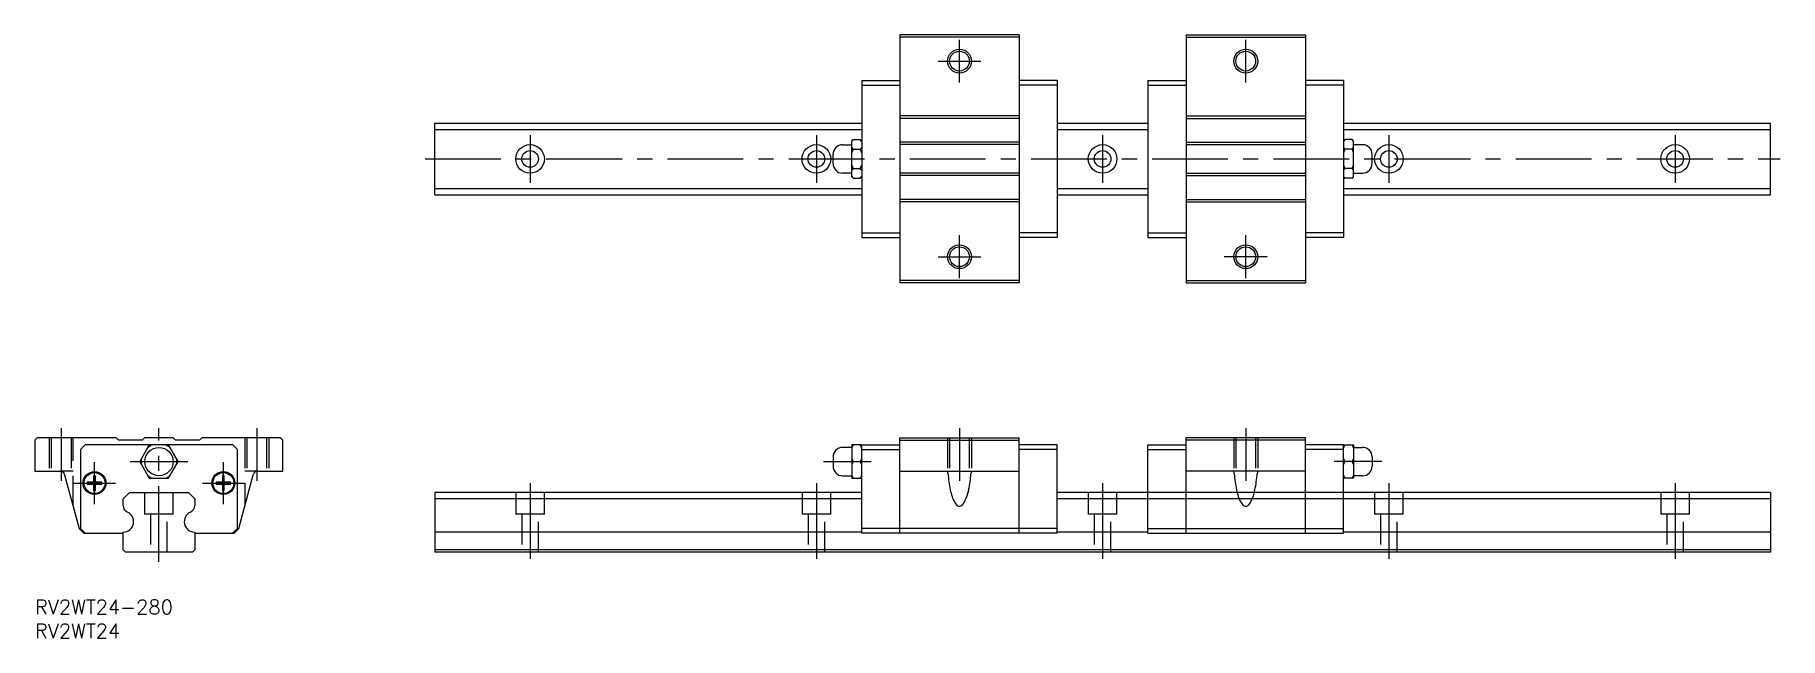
# Model space of a CAD drawing. Extents: x 0 to 366, y -8 to 118.
import ezdxf

# ---------------------------------------------------------------- set-up
doc = ezdxf.new("R2010")
doc.units = 0
doc.header["$LTSCALE"] = 0.5
doc.linetypes.add('CENTER', pattern=[50.8, 31.75, -6.35, 6.35, -6.35])
doc.linetypes.add('DASHED', pattern=[19.05, 12.7, -6.35])
for name, color, linetype in [('MSM_CENTER', 1, 'CENTER'), ('MSM_CONTINUOUS', 7, 'CONTINUOUS'), ('MSM_DASHED', 4, 'DASHED'), ('MSM_NARROW', 5, 'CONTINUOUS'), ('MSM_PART_NUMBER', 7, 'CONTINUOUS')]:
    doc.layers.add(name, color=color, linetype=linetype)
doc.styles.get("Standard").update_dxf_attribs({"font": 'txt.shx', "height": 2, "bigfont": 'bigfont.shx'})

# ---------------------------------------------------------------- blocks, each defined once
blk = doc.blocks.new('*U52')
at = {"layer": 'MSM_PART_NUMBER'}
blk.add_text('RV2WT24-280', height=3, dxfattribs=at).set_placement((0, -3))
blk = doc.blocks.new('*U53')
at = {"layer": 'MSM_PART_NUMBER'}
blk.add_text('RV2WT24', height=3, dxfattribs=at).set_placement((0, -8))

msp = doc.modelspace()

# ---------------------------------------------------------------- linework, layer by layer
at = {"layer": 'MSM_CENTER'}
for p, q in [((193.79, 108.45), (193.79, 117.45)), ((253.79, 108.45), (253.79, 117.45)), ((189.29, 112.95), (198.29, 112.95)), ((103.79, 97.45), (103.79, 87.45)), ((163.79, 97.45), (163.79, 87.45)), ((223.79, 97.45), (223.79, 87.45)), ((283.79, 97.45), (283.79, 87.45)), ((343.79, 97.45), (343.79, 87.45)), ((81.79, 92.45), (365.79, 92.45)), ((193.79, 67.45), (193.79, 76.45)), ((253.79, 67.45), (253.79, 76.45)), ((189.29, 71.95), (198.29, 71.95)), ((258.29, 71.95), (249.29, 71.95)), ((5.5, 36), (5.5, 25)), ((26, 8), (26, 36)), ((46.5, 36), (46.5, 25)), ((193.79, 36), (193.79, 25)), ((253.79, 36), (253.79, 25)), ((12.5, 20.1), (12.5, 28.9)), ((19.96, 29), (32.04, 29)), ((39.5, 20.1), (39.5, 28.9)), ((165.29, 29), (175.29, 29)), ((282.29, 29), (272.29, 29)), ((8.1, 24.5), (16.9, 24.5)), ((35.1, 24.5), (43.9, 24.5)), ((103.79, 24.5), (103.79, 8)), ((163.79, 24.5), (163.79, 8)), ((223.79, 24.5), (223.79, 8)), ((283.79, 24.5), (283.79, 8)), ((343.79, 24.5), (343.79, 8))]:
    msp.add_line(p, q, dxfattribs=at)
at = {"layer": 'MSM_CONTINUOUS'}
for p, q in [((206.29, 118.45), (181.29, 118.45)), ((181.29, 118.45), (181.29, 66.45)), ((206.29, 117.95), (181.29, 117.95)), ((206.29, 118.45), (206.29, 66.45)), ((241.29, 118.45), (241.29, 66.45)), ((241.29, 118.45), (266.29, 118.45)), ((241.29, 117.95), (266.29, 117.95)), ((266.29, 118.45), (266.29, 66.45)), ((173.29, 108.9), (173.29, 76)), ((173.29, 108.9), (181.29, 108.9)), ((173.29, 107.91), (181.29, 107.91)), ((214.29, 108.9), (206.29, 108.9)), ((214.29, 107.91), (206.29, 107.91)), ((214.29, 108.9), (214.29, 76)), ((233.29, 108.9), (241.29, 108.9)), ((233.29, 108.9), (233.29, 76)), ((233.29, 107.91), (241.29, 107.91)), ((274.29, 108.9), (266.29, 108.9)), ((274.29, 107.91), (266.29, 107.91)), ((274.29, 108.9), (274.29, 76)), ((83.79, 99.95), (173.29, 99.95)), ((83.79, 84.95), (83.79, 99.95)), ((206.29, 101.45), (181.29, 101.45)), ((206.29, 100.95), (181.29, 100.95)), ((214.29, 99.95), (233.29, 99.95)), ((241.29, 101.45), (266.29, 101.45)), ((241.29, 100.95), (266.29, 100.95)), ((274.29, 99.95), (363.79, 99.95)), ((363.79, 84.95), (363.79, 99.95)), ((83.79, 98.64), (173.29, 98.64)), ((169.29, 95.42), (171.22, 95.42)), ((171.22, 96.19), (171.51, 96.49)), ((171.22, 88.71), (171.22, 96.19)), ((171.51, 96.49), (172.97, 96.49)), ((172.97, 96.49), (173.29, 96.17)), ((206.29, 95.95), (181.29, 95.95)), ((206.29, 95.45), (181.29, 95.45)), ((214.29, 98.64), (233.29, 98.64)), ((241.29, 95.95), (266.29, 95.95)), ((241.29, 95.45), (266.29, 95.45)), ((274.29, 98.64), (363.79, 98.64)), ((274.6, 96.49), (274.29, 96.17)), ((276.06, 96.49), (274.6, 96.49)), ((276.36, 96.19), (276.06, 96.49)), ((276.36, 88.71), (276.36, 96.19)), ((278.29, 95.42), (276.36, 95.42)), ((167.29, 91.48), (167.29, 93.42)), ((171.51, 94.47), (172.97, 94.47)), ((276.06, 94.47), (274.6, 94.47)), ((280.29, 91.48), (280.29, 93.42)), ((171.22, 89.48), (169.29, 89.48)), ((171.51, 88.41), (171.22, 88.71)), ((171.51, 90.43), (172.97, 90.43)), ((171.51, 88.41), (172.97, 88.41)), ((173.29, 88.73), (172.97, 88.41)), ((206.29, 89.45), (181.29, 89.45)), ((206.29, 88.95), (181.29, 88.95)), ((241.29, 89.45), (266.29, 89.45)), ((241.29, 88.95), (266.29, 88.95)), ((274.29, 88.73), (274.6, 88.41)), ((276.06, 90.43), (274.6, 90.43)), ((276.06, 88.41), (274.6, 88.41)), ((276.06, 88.41), (276.36, 88.71)), ((276.36, 89.48), (278.29, 89.48)), ((83.79, 86.26), (173.29, 86.26)), ((83.79, 84.95), (173.29, 84.95)), ((214.29, 86.26), (233.29, 86.26)), ((214.29, 84.95), (233.29, 84.95)), ((274.29, 86.26), (363.79, 86.26)), ((274.29, 84.95), (363.79, 84.95)), ((206.29, 83.95), (181.29, 83.95)), ((206.29, 83.45), (181.29, 83.45)), ((241.29, 83.95), (266.29, 83.95)), ((241.29, 83.45), (266.29, 83.45)), ((173.29, 76.99), (181.29, 76.99)), ((214.29, 76.99), (206.29, 76.99)), ((233.29, 76.99), (241.29, 76.99)), ((274.29, 76.99), (266.29, 76.99)), ((173.29, 76), (181.29, 76)), ((214.29, 76), (206.29, 76)), ((233.29, 76), (241.29, 76)), ((274.29, 76), (266.29, 76)), ((206.29, 66.95), (181.29, 66.95)), ((206.29, 66.45), (181.29, 66.45)), ((241.29, 66.95), (266.29, 66.95)), ((241.29, 66.45), (266.29, 66.45)), ((0, 33.5), (0.5, 34)), ((0, 33.5), (0, 27)), ((17, 34), (0.5, 34)), ((17.5, 33.5), (17, 34)), ((22.5, 33.5), (17.5, 33.5)), ((23, 34), (22.5, 33.5)), ((29, 34), (23, 34)), ((29.5, 33.5), (29, 34)), ((34.5, 33.5), (29.5, 33.5)), ((35, 34), (34.5, 33.5)), ((51.5, 34), (35, 34)), ((51.5, 34), (52, 33.5)), ((52, 27), (52, 33.5)), ((181.29, 14), (181.29, 34)), ((181.29, 34), (206.29, 34)), ((181.29, 33.5), (206.29, 33.5)), ((206.29, 14), (206.29, 34)), ((241.29, 14), (241.29, 34)), ((266.29, 34), (241.29, 34)), ((266.29, 33.5), (241.29, 33.5)), ((266.29, 14), (266.29, 34)), ((10.54, 32.5), (9.55, 31.51)), ((9.55, 31.51), (9.55, 15)), ((23.97, 32.5), (10.54, 32.5)), ((23.98, 32.5), (21.96, 29)), ((28.02, 32.5), (23.98, 32.5)), ((27.33, 32.5), (24.67, 32.5)), ((30.04, 29), (28.02, 32.5)), ((41.46, 32.5), (28.03, 32.5)), ((42.45, 31.51), (41.46, 32.5)), ((42.45, 15), (42.45, 31.51)), ((167.29, 29.97), (167.29, 28.03)), ((171.22, 31.97), (169.29, 31.97)), ((171.22, 32.5), (171.22, 25.51)), ((173.29, 32.5), (171.22, 32.5)), ((173.29, 14), (173.29, 32.5)), ((173.29, 32.5), (181.29, 32.5)), ((173.29, 31.51), (181.29, 31.51)), ((214.29, 32.5), (206.29, 32.5)), ((214.29, 31.51), (206.29, 31.51)), ((214.29, 14), (214.29, 32.5)), ((233.29, 14), (233.29, 32.5)), ((233.29, 32.5), (241.29, 32.5)), ((233.29, 31.51), (241.29, 31.51)), ((274.29, 32.5), (266.29, 32.5)), ((274.29, 31.51), (266.29, 31.51)), ((274.29, 32.5), (276.36, 32.5)), ((274.29, 14), (274.29, 32.5)), ((276.36, 32.5), (276.36, 25.51)), ((276.36, 31.97), (278.29, 31.97)), ((280.29, 29.97), (280.29, 28.03)), ((0, 27), (5.27, 27)), ((6.23, 26.26), (9.25, 15)), ((12.3, 26.03), (12.3, 24.7)), ((12.7, 24.7), (12.7, 26.03)), ((21.96, 29), (23.98, 25.51)), ((28.02, 25.51), (30.04, 29)), ((39.3, 26.03), (39.3, 24.7)), ((39.7, 24.7), (39.7, 26.03)), ((42.75, 15), (45.77, 26.26)), ((46.73, 27), (52, 27)), ((169.29, 26.03), (171.22, 26.03)), ((171.51, 29), (172.97, 29)), ((181.29, 27), (206.29, 27)), ((266.29, 27), (241.29, 27)), ((276.06, 29), (274.6, 29)), ((278.29, 26.03), (276.36, 26.03)), ((12.3, 24.7), (10.97, 24.7)), ((10.97, 24.3), (12.3, 24.3)), ((12.3, 24.3), (12.3, 22.97)), ((14.03, 24.7), (12.7, 24.7)), ((12.7, 22.97), (12.7, 24.3)), ((12.7, 24.3), (14.03, 24.3)), ((18.5, 21.19), (19.81, 22.5)), ((19.81, 22.5), (32.19, 22.5)), ((23.98, 25.51), (28.02, 25.51)), ((32.19, 22.5), (33.5, 21.19)), ((39.3, 24.7), (37.97, 24.7)), ((37.97, 24.3), (39.3, 24.3)), ((39.3, 24.3), (39.3, 22.97)), ((41.03, 24.7), (39.7, 24.7)), ((39.7, 24.3), (41.03, 24.3)), ((39.7, 22.97), (39.7, 24.3)), ((173.29, 22.5), (83.79, 22.5)), ((83.79, 22.5), (83.79, 10)), ((171.22, 25.51), (173.29, 25.51)), ((363.79, 22.5), (214.29, 22.5)), ((276.36, 25.51), (274.29, 25.51)), ((363.79, 22.5), (363.79, 10)), ((18.5, 19.79), (18.5, 21.19)), ((33.5, 21.19), (33.5, 19.79)), ((173.29, 21.19), (83.79, 21.19)), ((363.79, 21.19), (214.29, 21.19)), ((9.25, 15), (10.25, 14)), ((9.55, 15), (10.55, 14)), ((41.45, 14), (42.45, 15)), ((41.75, 14), (42.75, 15)), ((214.29, 15), (173.29, 15)), ((233.29, 15), (274.29, 15)), ((10.25, 14), (18.5, 14)), ((18.5, 10.5), (18.5, 14.21)), ((33.5, 14.21), (33.5, 10.5)), ((33.5, 14), (41.75, 14)), ((173.29, 14.21), (83.79, 14.21)), ((214.29, 14), (173.29, 14)), ((233.29, 14.21), (214.29, 14.21)), ((233.29, 14), (274.29, 14)), ((363.79, 14.21), (274.29, 14.21)), ((19, 10), (18.5, 10.5)), ((33, 10), (19, 10)), ((33.5, 10.5), (33, 10)), ((363.79, 10.5), (83.79, 10.5)), ((363.79, 10), (83.79, 10))]:
    msp.add_line(p, q, dxfattribs=at)
for centre, radius in [((193.79, 112.95), 2.07), ((253.79, 112.95), 2.07), ((103.79, 92.45), 3), ((163.79, 92.45), 3), ((223.79, 92.45), 3), ((283.79, 92.45), 3), ((343.79, 92.45), 3), ((103.79, 92.45), 1.75), ((163.79, 92.45), 1.75), ((223.79, 92.45), 1.75), ((283.79, 92.45), 1.75), ((343.79, 92.45), 1.75), ((193.79, 71.95), 2.07), ((253.79, 71.95), 2.07), ((26, 29), 2.97), ((12.5, 24.5), 2.4), ((12.5, 24.5), 2.2), ((39.5, 24.5), 2.4), ((39.5, 24.5), 2.2)]:
    msp.add_circle(centre, radius, dxfattribs=at)
for centre, radius, start, end in [((169.29, 93.42), 2, 90, 180), ((173.44, 94.52), 2.75, 134.5298, 143.9247), ((171.21, 94.67), 2.53, 34.8669, 45.852), ((276.37, 94.67), 2.53, 134.148, 145.1331), ((274.13, 94.52), 2.75, 36.0753, 45.4702), ((278.29, 93.42), 2, 0, 90), ((169.29, 91.48), 2, 180, 270), ((173.31, 96.32), 2.58, 215.7696, 225.7759), ((177.17, 91.62), 6.34, 153.3138, 160.0373), ((171.1, 96.38), 2.68, 314.4389, 324.8422), ((167.56, 91.73), 6.07, 19.2272, 26.8164), ((276.48, 96.38), 2.68, 215.1578, 225.5611), ((280.02, 91.73), 6.07, 153.1836, 160.7728), ((274.26, 96.32), 2.58, 314.2241, 324.2304), ((270.4, 91.62), 6.34, 19.9627, 26.6862), ((278.29, 91.48), 2, 270, 0), ((177.17, 93.28), 6.34, 199.9627, 206.6862), ((173.31, 88.58), 2.58, 134.2241, 144.2304), ((173.44, 90.37), 2.75, 216.0753, 225.4702), ((167.56, 93.17), 6.07, 333.1836, 340.7728), ((171.1, 88.52), 2.68, 35.1578, 45.5611), ((171.21, 90.23), 2.53, 314.148, 325.1331), ((280.02, 93.17), 6.07, 199.2272, 206.8164), ((276.48, 88.52), 2.68, 134.4389, 144.8422), ((276.37, 90.23), 2.53, 214.8669, 225.852), ((270.4, 93.28), 6.34, 333.3138, 340.0373), ((274.26, 88.58), 2.58, 35.7696, 45.7759), ((274.13, 90.37), 2.75, 314.5298, 323.9247), ((26, 29), 3.74, 170.9121, 189.0879), ((26, 29), 3.74, 110.9121, 129.0879), ((26, 29), 3.74, 50.9121, 69.0879), ((26, 29), 3.74, 350.9121, 9.0879), ((169.29, 29.97), 2, 90, 180), ((175.65, 30.07), 4.8, 149.5864, 157.4784), ((175.83, 31.52), 5, 202.6789, 210.2563), ((168.74, 30.02), 4.91, 21.9678, 30.3029), ((168.89, 31.4), 4.74, 329.5489, 338.1804), ((278.84, 30.02), 4.91, 149.6971, 158.0322), ((278.69, 31.4), 4.74, 201.8196, 210.4511), ((271.93, 30.07), 4.8, 22.5216, 30.4136), ((271.75, 31.52), 5, 329.7437, 337.3211), ((278.29, 29.97), 2, 0, 90), ((5.27, 26), 1, 15, 90), ((12.5, 24.5), 1.54, 82.5379, 97.4621), ((26, 29), 3.74, 230.9121, 249.0879), ((26, 29), 3.74, 290.9121, 309.0879), ((39.5, 24.5), 1.54, 82.5379, 97.4621), ((46.73, 26), 1, 90, 165), ((169.29, 28.03), 2, 180, 270), ((175.83, 26.48), 5, 149.7437, 157.3211), ((175.65, 27.93), 4.8, 202.5216, 210.4136), ((168.89, 26.6), 4.74, 21.8196, 30.4511), ((168.74, 27.98), 4.91, 329.6971, 338.0322), ((191.31, 26.98), 0.0256, 122.8047, 194.2559), ((160.07, 21.46), 31.7, 8.988, 10.0087), ((216.27, 28.27), 24.95, 184.2522, 192.0437), ((171.31, 28.27), 24.95, 347.9563, 355.7478), ((227.5, 21.46), 31.7, 169.9913, 171.012), ((196.26, 26.98), 0.0256, 345.7441, 57.1953), ((251.31, 26.98), 0.0256, 122.8047, 194.2559), ((220.07, 21.46), 31.7, 8.988, 10.0087), ((276.27, 28.27), 24.95, 184.2522, 192.0437), ((231.31, 28.27), 24.95, 347.9563, 355.7478), ((287.5, 21.46), 31.7, 169.9913, 171.012), ((256.26, 26.98), 0.0256, 345.7441, 57.1953), ((278.69, 26.6), 4.74, 149.5489, 158.1804), ((278.84, 27.98), 4.91, 201.9678, 210.3029), ((271.75, 26.48), 5, 22.6789, 30.2563), ((271.93, 27.93), 4.8, 329.5864, 337.4784), ((278.29, 28.03), 2, 270, 0), ((12.5, 24.5), 1.54, 172.5379, 187.4621), ((12.5, 24.5), 1.54, 262.5379, 277.4621), ((12.5, 24.5), 1.54, 352.5379, 7.4621), ((39.5, 24.5), 1.54, 172.5379, 187.4621), ((39.5, 24.5), 1.54, 262.5379, 277.4621), ((39.5, 24.5), 1.54, 352.5379, 7.4621), ((200.45, 24.63), 8.73, 190.3854, 208.9927), ((187.13, 24.63), 8.73, 331.0073, 349.6146), ((260.45, 24.63), 8.73, 190.3854, 208.9927), ((247.13, 24.63), 8.73, 331.0073, 349.6146), ((20, 19.79), 1.5, 180, 246.0835), ((18.5, 16.41), 2.2, 270, 66.0835), ((33.5, 16.41), 2.2, 113.9165, 270), ((32, 19.79), 1.5, 293.9165, 0), ((194.27, 21.18), 1.66, 208.233, 239.9348), ((193.79, 20.45), 0.784, 243.651, 292.8829), ((193.33, 21.17), 1.63, 298.0983, 331.9017), ((254.25, 21.17), 1.63, 208.0983, 241.9017), ((253.79, 20.45), 0.784, 247.1171, 296.349), ((253.3, 21.18), 1.66, 300.0652, 331.767)]:
    msp.add_arc(centre, radius, start, end, dxfattribs=at)
at = {"layer": 'MSM_DASHED'}
for p, q in [((3, 34), (3, 27)), ((3.43, 34), (3.43, 27)), ((7.57, 34), (7.57, 27)), ((8, 19.66), (8, 34)), ((44, 34), (44, 19.66)), ((44.43, 34), (44.43, 27)), ((48.57, 34), (48.57, 27)), ((49, 34), (49, 27)), ((191.29, 34), (191.29, 27)), ((191.72, 34), (191.72, 27)), ((195.85, 34), (195.85, 27)), ((196.29, 34), (196.29, 27)), ((251.29, 34), (251.29, 27)), ((251.72, 34), (251.72, 27)), ((255.85, 34), (255.85, 27)), ((256.29, 34), (256.29, 27)), ((8, 27), (5.27, 27)), ((46.73, 27), (44, 27)), ((23, 22.5), (23, 18)), ((29, 18), (29, 22.5)), ((100.79, 22.5), (100.79, 18)), ((106.79, 18), (106.79, 22.5)), ((160.79, 22.5), (160.79, 18)), ((166.79, 18), (166.79, 22.5)), ((220.79, 22.5), (220.79, 18)), ((226.79, 18), (226.79, 22.5)), ((280.79, 22.5), (280.79, 18)), ((286.79, 18), (286.79, 22.5)), ((340.79, 22.5), (340.79, 18)), ((346.79, 18), (346.79, 22.5)), ((29, 18), (23, 18)), ((24.25, 18), (24.25, 10)), ((27.75, 10), (27.75, 18)), ((106.79, 18), (100.79, 18)), ((102.04, 18), (102.04, 10)), ((105.54, 10), (105.54, 18)), ((166.79, 18), (160.79, 18)), ((162.04, 18), (162.04, 10)), ((165.54, 10), (165.54, 18)), ((226.79, 18), (220.79, 18)), ((222.04, 18), (222.04, 10)), ((225.54, 10), (225.54, 18)), ((286.79, 18), (280.79, 18)), ((282.04, 18), (282.04, 10)), ((285.54, 10), (285.54, 18)), ((346.79, 18), (340.79, 18)), ((342.04, 18), (342.04, 10)), ((345.54, 10), (345.54, 18))]:
    msp.add_line(p, q, dxfattribs=at)
at = {"layer": 'MSM_NARROW'}
for centre in [(193.79, 112.95), (253.79, 112.95), (193.79, 71.95), (253.79, 71.95)]:
    msp.add_circle(centre, 2.5, dxfattribs=at)

# ---------------------------------------------------------------- block references
at = {"layer": 'MSM_CONTINUOUS'}
for name in ['*U52', '*U53']:
    msp.add_blockref(name, (0, 0), dxfattribs=at)

doc.saveas('drawing.dxf')
